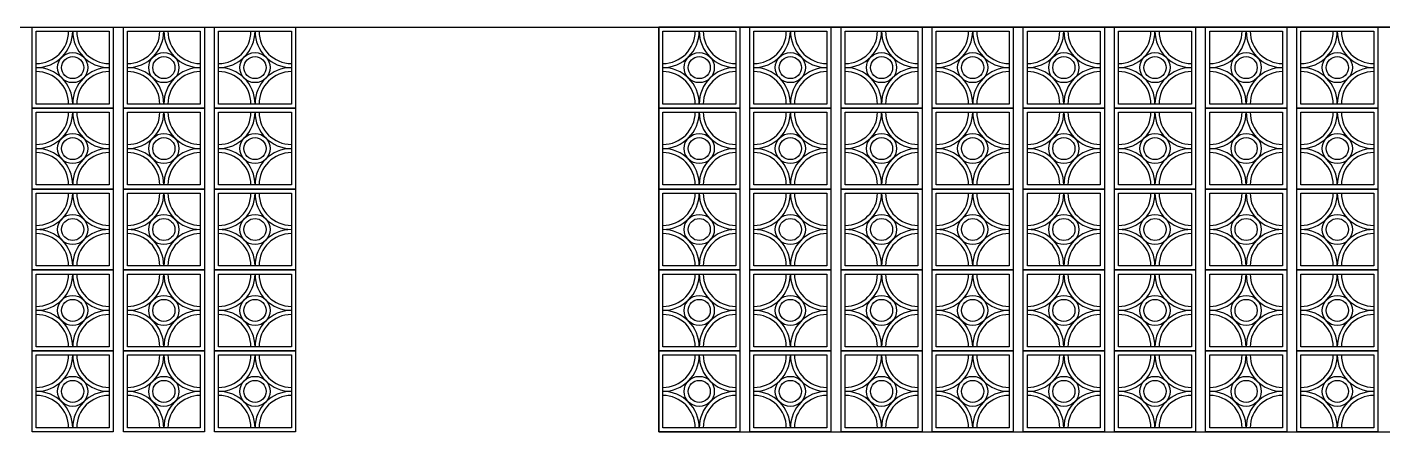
# Model space of a CAD drawing. Header units: metres. Extents: x 1422408 to 2565053, y 3723 to 80428.
# Drawn here: x 2267912.142 to 2267915.489, y 4222.563 to 4223.563 of the extents above; entities that cross this region are included whole.
import ezdxf

# ---------------------------------------------------------------- set-up
doc = ezdxf.new("R2010")
doc.units = ezdxf.units.M
doc.header["$LTSCALE"] = 3.5
doc.header["$MEASUREMENT"] = 0
doc.layers.get('0').update_dxf_attribs({"linetype": 'CONTINUOUS'})

msp = doc.modelspace()

# ---------------------------------------------------------------- linework, layer by layer
msp.add_line((2267907.48343, 4223.56294), (2267947.06853, 4223.56294))
for points in [[(2267912.15457, 4223.56294), (2267912.35457, 4223.56294), (2267912.35457, 4223.36294), (2267912.15457, 4223.36294)], [(2267912.16457, 4223.55294), (2267912.34457, 4223.55294), (2267912.34457, 4223.37294), (2267912.16457, 4223.37294)], [(2267912.37957, 4223.56294), (2267912.57957, 4223.56294), (2267912.57957, 4223.36294), (2267912.37957, 4223.36294)], [(2267912.38957, 4223.55294), (2267912.56957, 4223.55294), (2267912.56957, 4223.37294), (2267912.38957, 4223.37294)], [(2267912.60457, 4223.56294), (2267912.80457, 4223.56294), (2267912.80457, 4223.36294), (2267912.60457, 4223.36294)], [(2267912.61457, 4223.55294), (2267912.79457, 4223.55294), (2267912.79457, 4223.37294), (2267912.61457, 4223.37294)], [(2267913.70107, 4223.56294), (2267913.90107, 4223.56294), (2267913.90107, 4223.36294), (2267913.70107, 4223.36294)], [(2267913.70107, 4222.56294), (2267918.85106, 4222.56294), (2267918.85106, 4223.56294), (2267913.70107, 4223.56294)], [(2267913.71107, 4223.55294), (2267913.89107, 4223.55294), (2267913.89107, 4223.37294), (2267913.71107, 4223.37294)], [(2267913.92607, 4223.56294), (2267914.12607, 4223.56294), (2267914.12607, 4223.36294), (2267913.92607, 4223.36294)], [(2267913.93607, 4223.55294), (2267914.11607, 4223.55294), (2267914.11607, 4223.37294), (2267913.93607, 4223.37294)], [(2267914.15107, 4223.56294), (2267914.35107, 4223.56294), (2267914.35107, 4223.36294), (2267914.15107, 4223.36294)], [(2267914.16107, 4223.55294), (2267914.34107, 4223.55294), (2267914.34107, 4223.37294), (2267914.16107, 4223.37294)], [(2267914.37607, 4223.56294), (2267914.57607, 4223.56294), (2267914.57607, 4223.36294), (2267914.37607, 4223.36294)], [(2267914.38607, 4223.55294), (2267914.56607, 4223.55294), (2267914.56607, 4223.37294), (2267914.38607, 4223.37294)], [(2267914.60107, 4223.56294), (2267914.80107, 4223.56294), (2267914.80107, 4223.36294), (2267914.60107, 4223.36294)], [(2267914.61107, 4223.55294), (2267914.79107, 4223.55294), (2267914.79107, 4223.37294), (2267914.61107, 4223.37294)], [(2267914.82607, 4223.56294), (2267915.02607, 4223.56294), (2267915.02607, 4223.36294), (2267914.82607, 4223.36294)], [(2267914.83607, 4223.55294), (2267915.01607, 4223.55294), (2267915.01607, 4223.37294), (2267914.83607, 4223.37294)], [(2267915.05107, 4223.56294), (2267915.25107, 4223.56294), (2267915.25107, 4223.36294), (2267915.05107, 4223.36294)], [(2267915.06107, 4223.55294), (2267915.24107, 4223.55294), (2267915.24107, 4223.37294), (2267915.06107, 4223.37294)], [(2267915.27607, 4223.56294), (2267915.47607, 4223.56294), (2267915.47607, 4223.36294), (2267915.27607, 4223.36294)], [(2267915.28607, 4223.55294), (2267915.46607, 4223.55294), (2267915.46607, 4223.37294), (2267915.28607, 4223.37294)], [(2267912.15457, 4223.36294), (2267912.35457, 4223.36294), (2267912.35457, 4223.16294), (2267912.15457, 4223.16294)], [(2267912.16457, 4223.35294), (2267912.34457, 4223.35294), (2267912.34457, 4223.17294), (2267912.16457, 4223.17294)], [(2267912.37957, 4223.36294), (2267912.57957, 4223.36294), (2267912.57957, 4223.16294), (2267912.37957, 4223.16294)], [(2267912.38957, 4223.35294), (2267912.56957, 4223.35294), (2267912.56957, 4223.17294), (2267912.38957, 4223.17294)], [(2267912.60457, 4223.36294), (2267912.80457, 4223.36294), (2267912.80457, 4223.16294), (2267912.60457, 4223.16294)], [(2267912.61457, 4223.35294), (2267912.79457, 4223.35294), (2267912.79457, 4223.17294), (2267912.61457, 4223.17294)], [(2267913.70107, 4223.36294), (2267913.90107, 4223.36294), (2267913.90107, 4223.16294), (2267913.70107, 4223.16294)], [(2267913.71107, 4223.35294), (2267913.89107, 4223.35294), (2267913.89107, 4223.17294), (2267913.71107, 4223.17294)], [(2267913.92607, 4223.36294), (2267914.12607, 4223.36294), (2267914.12607, 4223.16294), (2267913.92607, 4223.16294)], [(2267913.93607, 4223.35294), (2267914.11607, 4223.35294), (2267914.11607, 4223.17294), (2267913.93607, 4223.17294)], [(2267914.15107, 4223.36294), (2267914.35107, 4223.36294), (2267914.35107, 4223.16294), (2267914.15107, 4223.16294)], [(2267914.16107, 4223.35294), (2267914.34107, 4223.35294), (2267914.34107, 4223.17294), (2267914.16107, 4223.17294)], [(2267914.37607, 4223.36294), (2267914.57607, 4223.36294), (2267914.57607, 4223.16294), (2267914.37607, 4223.16294)], [(2267914.38607, 4223.35294), (2267914.56607, 4223.35294), (2267914.56607, 4223.17294), (2267914.38607, 4223.17294)], [(2267914.60107, 4223.36294), (2267914.80107, 4223.36294), (2267914.80107, 4223.16294), (2267914.60107, 4223.16294)], [(2267914.61107, 4223.35294), (2267914.79107, 4223.35294), (2267914.79107, 4223.17294), (2267914.61107, 4223.17294)], [(2267914.82607, 4223.36294), (2267915.02607, 4223.36294), (2267915.02607, 4223.16294), (2267914.82607, 4223.16294)], [(2267914.83607, 4223.35294), (2267915.01607, 4223.35294), (2267915.01607, 4223.17294), (2267914.83607, 4223.17294)], [(2267915.05107, 4223.36294), (2267915.25107, 4223.36294), (2267915.25107, 4223.16294), (2267915.05107, 4223.16294)], [(2267915.06107, 4223.35294), (2267915.24107, 4223.35294), (2267915.24107, 4223.17294), (2267915.06107, 4223.17294)], [(2267915.27607, 4223.36294), (2267915.47607, 4223.36294), (2267915.47607, 4223.16294), (2267915.27607, 4223.16294)], [(2267915.28607, 4223.35294), (2267915.46607, 4223.35294), (2267915.46607, 4223.17294), (2267915.28607, 4223.17294)], [(2267912.15457, 4223.16294), (2267912.35457, 4223.16294), (2267912.35457, 4222.96294), (2267912.15457, 4222.96294)], [(2267912.16457, 4223.15294), (2267912.34457, 4223.15294), (2267912.34457, 4222.97294), (2267912.16457, 4222.97294)], [(2267912.37957, 4223.16294), (2267912.57957, 4223.16294), (2267912.57957, 4222.96294), (2267912.37957, 4222.96294)], [(2267912.38957, 4223.15294), (2267912.56957, 4223.15294), (2267912.56957, 4222.97294), (2267912.38957, 4222.97294)], [(2267912.60457, 4223.16294), (2267912.80457, 4223.16294), (2267912.80457, 4222.96294), (2267912.60457, 4222.96294)], [(2267912.61457, 4223.15294), (2267912.79457, 4223.15294), (2267912.79457, 4222.97294), (2267912.61457, 4222.97294)], [(2267913.70107, 4223.16294), (2267913.90107, 4223.16294), (2267913.90107, 4222.96294), (2267913.70107, 4222.96294)], [(2267913.71107, 4223.15294), (2267913.89107, 4223.15294), (2267913.89107, 4222.97294), (2267913.71107, 4222.97294)], [(2267913.92607, 4223.16294), (2267914.12607, 4223.16294), (2267914.12607, 4222.96294), (2267913.92607, 4222.96294)], [(2267913.93607, 4223.15294), (2267914.11607, 4223.15294), (2267914.11607, 4222.97294), (2267913.93607, 4222.97294)], [(2267914.15107, 4223.16294), (2267914.35107, 4223.16294), (2267914.35107, 4222.96294), (2267914.15107, 4222.96294)], [(2267914.16107, 4223.15294), (2267914.34107, 4223.15294), (2267914.34107, 4222.97294), (2267914.16107, 4222.97294)], [(2267914.37607, 4223.16294), (2267914.57607, 4223.16294), (2267914.57607, 4222.96294), (2267914.37607, 4222.96294)], [(2267914.38607, 4223.15294), (2267914.56607, 4223.15294), (2267914.56607, 4222.97294), (2267914.38607, 4222.97294)], [(2267914.60107, 4223.16294), (2267914.80107, 4223.16294), (2267914.80107, 4222.96294), (2267914.60107, 4222.96294)], [(2267914.61107, 4223.15294), (2267914.79107, 4223.15294), (2267914.79107, 4222.97294), (2267914.61107, 4222.97294)], [(2267914.82607, 4223.16294), (2267915.02607, 4223.16294), (2267915.02607, 4222.96294), (2267914.82607, 4222.96294)], [(2267914.83607, 4223.15294), (2267915.01607, 4223.15294), (2267915.01607, 4222.97294), (2267914.83607, 4222.97294)], [(2267915.05107, 4223.16294), (2267915.25107, 4223.16294), (2267915.25107, 4222.96294), (2267915.05107, 4222.96294)], [(2267915.06107, 4223.15294), (2267915.24107, 4223.15294), (2267915.24107, 4222.97294), (2267915.06107, 4222.97294)], [(2267915.27607, 4223.16294), (2267915.47607, 4223.16294), (2267915.47607, 4222.96294), (2267915.27607, 4222.96294)], [(2267915.28607, 4223.15294), (2267915.46607, 4223.15294), (2267915.46607, 4222.97294), (2267915.28607, 4222.97294)], [(2267912.15457, 4222.96294), (2267912.35457, 4222.96294), (2267912.35457, 4222.76294), (2267912.15457, 4222.76294)], [(2267912.16457, 4222.95294), (2267912.34457, 4222.95294), (2267912.34457, 4222.77294), (2267912.16457, 4222.77294)], [(2267912.37957, 4222.96294), (2267912.57957, 4222.96294), (2267912.57957, 4222.76294), (2267912.37957, 4222.76294)], [(2267912.38957, 4222.95294), (2267912.56957, 4222.95294), (2267912.56957, 4222.77294), (2267912.38957, 4222.77294)], [(2267912.60457, 4222.96294), (2267912.80457, 4222.96294), (2267912.80457, 4222.76294), (2267912.60457, 4222.76294)], [(2267912.61457, 4222.95294), (2267912.79457, 4222.95294), (2267912.79457, 4222.77294), (2267912.61457, 4222.77294)], [(2267913.70107, 4222.96294), (2267913.90107, 4222.96294), (2267913.90107, 4222.76294), (2267913.70107, 4222.76294)], [(2267913.71107, 4222.95294), (2267913.89107, 4222.95294), (2267913.89107, 4222.77294), (2267913.71107, 4222.77294)], [(2267913.92607, 4222.96294), (2267914.12607, 4222.96294), (2267914.12607, 4222.76294), (2267913.92607, 4222.76294)], [(2267913.93607, 4222.95294), (2267914.11607, 4222.95294), (2267914.11607, 4222.77294), (2267913.93607, 4222.77294)], [(2267914.15107, 4222.96294), (2267914.35107, 4222.96294), (2267914.35107, 4222.76294), (2267914.15107, 4222.76294)], [(2267914.16107, 4222.95294), (2267914.34107, 4222.95294), (2267914.34107, 4222.77294), (2267914.16107, 4222.77294)], [(2267914.37607, 4222.96294), (2267914.57607, 4222.96294), (2267914.57607, 4222.76294), (2267914.37607, 4222.76294)], [(2267914.38607, 4222.95294), (2267914.56607, 4222.95294), (2267914.56607, 4222.77294), (2267914.38607, 4222.77294)], [(2267914.60107, 4222.96294), (2267914.80107, 4222.96294), (2267914.80107, 4222.76294), (2267914.60107, 4222.76294)], [(2267914.61107, 4222.95294), (2267914.79107, 4222.95294), (2267914.79107, 4222.77294), (2267914.61107, 4222.77294)], [(2267914.82607, 4222.96294), (2267915.02607, 4222.96294), (2267915.02607, 4222.76294), (2267914.82607, 4222.76294)], [(2267914.83607, 4222.95294), (2267915.01607, 4222.95294), (2267915.01607, 4222.77294), (2267914.83607, 4222.77294)], [(2267915.05107, 4222.96294), (2267915.25107, 4222.96294), (2267915.25107, 4222.76294), (2267915.05107, 4222.76294)], [(2267915.06107, 4222.95294), (2267915.24107, 4222.95294), (2267915.24107, 4222.77294), (2267915.06107, 4222.77294)], [(2267915.27607, 4222.96294), (2267915.47607, 4222.96294), (2267915.47607, 4222.76294), (2267915.27607, 4222.76294)], [(2267915.28607, 4222.95294), (2267915.46607, 4222.95294), (2267915.46607, 4222.77294), (2267915.28607, 4222.77294)], [(2267912.15457, 4222.76294), (2267912.35457, 4222.76294), (2267912.35457, 4222.56294), (2267912.15457, 4222.56294)], [(2267912.16457, 4222.75294), (2267912.34457, 4222.75294), (2267912.34457, 4222.57294), (2267912.16457, 4222.57294)], [(2267912.37957, 4222.76294), (2267912.57957, 4222.76294), (2267912.57957, 4222.56294), (2267912.37957, 4222.56294)], [(2267912.38957, 4222.75294), (2267912.56957, 4222.75294), (2267912.56957, 4222.57294), (2267912.38957, 4222.57294)], [(2267912.60457, 4222.76294), (2267912.80457, 4222.76294), (2267912.80457, 4222.56294), (2267912.60457, 4222.56294)], [(2267912.61457, 4222.75294), (2267912.79457, 4222.75294), (2267912.79457, 4222.57294), (2267912.61457, 4222.57294)], [(2267913.70107, 4222.76294), (2267913.90107, 4222.76294), (2267913.90107, 4222.56294), (2267913.70107, 4222.56294)], [(2267913.71107, 4222.75294), (2267913.89107, 4222.75294), (2267913.89107, 4222.57294), (2267913.71107, 4222.57294)], [(2267913.92607, 4222.76294), (2267914.12607, 4222.76294), (2267914.12607, 4222.56294), (2267913.92607, 4222.56294)], [(2267913.93607, 4222.75294), (2267914.11607, 4222.75294), (2267914.11607, 4222.57294), (2267913.93607, 4222.57294)], [(2267914.15107, 4222.76294), (2267914.35107, 4222.76294), (2267914.35107, 4222.56294), (2267914.15107, 4222.56294)], [(2267914.16107, 4222.75294), (2267914.34107, 4222.75294), (2267914.34107, 4222.57294), (2267914.16107, 4222.57294)], [(2267914.37607, 4222.76294), (2267914.57607, 4222.76294), (2267914.57607, 4222.56294), (2267914.37607, 4222.56294)], [(2267914.38607, 4222.75294), (2267914.56607, 4222.75294), (2267914.56607, 4222.57294), (2267914.38607, 4222.57294)], [(2267914.60107, 4222.76294), (2267914.80107, 4222.76294), (2267914.80107, 4222.56294), (2267914.60107, 4222.56294)], [(2267914.61107, 4222.75294), (2267914.79107, 4222.75294), (2267914.79107, 4222.57294), (2267914.61107, 4222.57294)], [(2267914.82607, 4222.76294), (2267915.02607, 4222.76294), (2267915.02607, 4222.56294), (2267914.82607, 4222.56294)], [(2267914.83607, 4222.75294), (2267915.01607, 4222.75294), (2267915.01607, 4222.57294), (2267914.83607, 4222.57294)], [(2267915.05107, 4222.76294), (2267915.25107, 4222.76294), (2267915.25107, 4222.56294), (2267915.05107, 4222.56294)], [(2267915.06107, 4222.75294), (2267915.24107, 4222.75294), (2267915.24107, 4222.57294), (2267915.06107, 4222.57294)], [(2267915.27607, 4222.76294), (2267915.47607, 4222.76294), (2267915.47607, 4222.56294), (2267915.27607, 4222.56294)], [(2267915.28607, 4222.75294), (2267915.46607, 4222.75294), (2267915.46607, 4222.57294), (2267915.28607, 4222.57294)]]:
    msp.add_lwpolyline(points, close=True)
for centre, radius in [((2267912.25457, 4223.46294), 0.03728), ((2267912.25457, 4223.46294), 0.02728), ((2267912.47957, 4223.46294), 0.03728), ((2267912.47957, 4223.46294), 0.02728), ((2267912.70457, 4223.46294), 0.03728), ((2267912.70457, 4223.46294), 0.02728), ((2267913.80107, 4223.46294), 0.03728), ((2267913.80107, 4223.46294), 0.02728), ((2267914.02607, 4223.46294), 0.03728), ((2267914.02607, 4223.46294), 0.02728), ((2267914.25107, 4223.46294), 0.03728), ((2267914.25107, 4223.46294), 0.02728), ((2267914.47607, 4223.46294), 0.03728), ((2267914.47607, 4223.46294), 0.02728), ((2267914.70107, 4223.46294), 0.03728), ((2267914.70107, 4223.46294), 0.02728), ((2267914.92607, 4223.46294), 0.03728), ((2267914.92607, 4223.46294), 0.02728), ((2267915.15107, 4223.46294), 0.03728), ((2267915.15107, 4223.46294), 0.02728), ((2267915.37607, 4223.46294), 0.03728), ((2267915.37607, 4223.46294), 0.02728), ((2267912.25457, 4223.26294), 0.03728), ((2267912.25457, 4223.26294), 0.02728), ((2267912.47957, 4223.26294), 0.03728), ((2267912.47957, 4223.26294), 0.02728), ((2267912.70457, 4223.26294), 0.03728), ((2267912.70457, 4223.26294), 0.02728), ((2267913.80107, 4223.26294), 0.03728), ((2267913.80107, 4223.26294), 0.02728), ((2267914.02607, 4223.26294), 0.03728), ((2267914.02607, 4223.26294), 0.02728), ((2267914.25107, 4223.26294), 0.03728), ((2267914.25107, 4223.26294), 0.02728), ((2267914.47607, 4223.26294), 0.03728), ((2267914.47607, 4223.26294), 0.02728), ((2267914.70107, 4223.26294), 0.03728), ((2267914.70107, 4223.26294), 0.02728), ((2267914.92607, 4223.26294), 0.03728), ((2267914.92607, 4223.26294), 0.02728), ((2267915.15107, 4223.26294), 0.03728), ((2267915.15107, 4223.26294), 0.02728), ((2267915.37607, 4223.26294), 0.03728), ((2267915.37607, 4223.26294), 0.02728), ((2267912.25457, 4223.06294), 0.03728), ((2267912.25457, 4223.06294), 0.02728), ((2267912.47957, 4223.06294), 0.03728), ((2267912.47957, 4223.06294), 0.02728), ((2267912.70457, 4223.06294), 0.03728), ((2267912.70457, 4223.06294), 0.02728), ((2267913.80107, 4223.06294), 0.03728), ((2267913.80107, 4223.06294), 0.02728), ((2267914.02607, 4223.06294), 0.03728), ((2267914.02607, 4223.06294), 0.02728), ((2267914.25107, 4223.06294), 0.03728), ((2267914.25107, 4223.06294), 0.02728), ((2267914.47607, 4223.06294), 0.03728), ((2267914.47607, 4223.06294), 0.02728), ((2267914.70107, 4223.06294), 0.03728), ((2267914.70107, 4223.06294), 0.02728), ((2267914.92607, 4223.06294), 0.03728), ((2267914.92607, 4223.06294), 0.02728), ((2267915.15107, 4223.06294), 0.03728), ((2267915.15107, 4223.06294), 0.02728), ((2267915.37607, 4223.06294), 0.03728), ((2267915.37607, 4223.06294), 0.02728), ((2267912.25457, 4222.86294), 0.03728), ((2267912.25457, 4222.86294), 0.02728), ((2267912.47957, 4222.86294), 0.03728), ((2267912.47957, 4222.86294), 0.02728), ((2267912.70457, 4222.86294), 0.03728), ((2267912.70457, 4222.86294), 0.02728), ((2267913.80107, 4222.86294), 0.03728), ((2267913.80107, 4222.86294), 0.02728), ((2267914.02607, 4222.86294), 0.03728), ((2267914.02607, 4222.86294), 0.02728), ((2267914.25107, 4222.86294), 0.03728), ((2267914.25107, 4222.86294), 0.02728), ((2267914.47607, 4222.86294), 0.03728), ((2267914.47607, 4222.86294), 0.02728), ((2267914.70107, 4222.86294), 0.03728), ((2267914.70107, 4222.86294), 0.02728), ((2267914.92607, 4222.86294), 0.03728), ((2267914.92607, 4222.86294), 0.02728), ((2267915.15107, 4222.86294), 0.03728), ((2267915.15107, 4222.86294), 0.02728), ((2267915.37607, 4222.86294), 0.03728), ((2267915.37607, 4222.86294), 0.02728), ((2267912.25457, 4222.66294), 0.03728), ((2267912.25457, 4222.66294), 0.02728), ((2267912.47957, 4222.66294), 0.03728), ((2267912.47957, 4222.66294), 0.02728), ((2267912.70457, 4222.66294), 0.03728), ((2267912.70457, 4222.66294), 0.02728), ((2267913.80107, 4222.66294), 0.03728), ((2267913.80107, 4222.66294), 0.02728), ((2267914.02607, 4222.66294), 0.03728), ((2267914.02607, 4222.66294), 0.02728), ((2267914.25107, 4222.66294), 0.03728), ((2267914.25107, 4222.66294), 0.02728), ((2267914.47607, 4222.66294), 0.03728), ((2267914.47607, 4222.66294), 0.02728), ((2267914.70107, 4222.66294), 0.03728), ((2267914.70107, 4222.66294), 0.02728), ((2267914.92607, 4222.66294), 0.03728), ((2267914.92607, 4222.66294), 0.02728), ((2267915.15107, 4222.66294), 0.03728), ((2267915.15107, 4222.66294), 0.02728), ((2267915.37607, 4222.66294), 0.03728), ((2267915.37607, 4222.66294), 0.02728)]:
    msp.add_circle(centre, radius)
for centre, radius, start, end in [((2267912.16457, 4223.55294), 0.09, 270, 0), ((2267912.16457, 4223.55294), 0.08, 270, 0), ((2267912.34457, 4223.55294), 0.09, 180, 270), ((2267912.34457, 4223.55294), 0.08, 180, 270), ((2267912.38957, 4223.55294), 0.09, 270, 0), ((2267912.38957, 4223.55294), 0.08, 270, 0), ((2267912.56957, 4223.55294), 0.09, 180, 270), ((2267912.56957, 4223.55294), 0.08, 180, 270), ((2267912.61457, 4223.55294), 0.09, 270, 0), ((2267912.61457, 4223.55294), 0.08, 270, 0), ((2267912.79457, 4223.55294), 0.09, 180, 270), ((2267912.79457, 4223.55294), 0.08, 180, 270), ((2267913.71107, 4223.55294), 0.09, 270, 0), ((2267913.71107, 4223.55294), 0.08, 270, 0), ((2267913.89107, 4223.55294), 0.09, 180, 270), ((2267913.89107, 4223.55294), 0.08, 180, 270), ((2267913.93607, 4223.55294), 0.09, 270, 0), ((2267913.93607, 4223.55294), 0.08, 270, 0), ((2267914.11607, 4223.55294), 0.09, 180, 270), ((2267914.11607, 4223.55294), 0.08, 180, 270), ((2267914.16107, 4223.55294), 0.09, 270, 0), ((2267914.16107, 4223.55294), 0.08, 270, 0), ((2267914.34107, 4223.55294), 0.09, 180, 270), ((2267914.34107, 4223.55294), 0.08, 180, 270), ((2267914.38607, 4223.55294), 0.09, 270, 0), ((2267914.38607, 4223.55294), 0.08, 270, 0), ((2267914.56607, 4223.55294), 0.09, 180, 270), ((2267914.56607, 4223.55294), 0.08, 180, 270), ((2267914.61107, 4223.55294), 0.09, 270, 0), ((2267914.61107, 4223.55294), 0.08, 270, 0), ((2267914.79107, 4223.55294), 0.09, 180, 270), ((2267914.79107, 4223.55294), 0.08, 180, 270), ((2267914.83607, 4223.55294), 0.09, 270, 0), ((2267914.83607, 4223.55294), 0.08, 270, 0), ((2267915.01607, 4223.55294), 0.09, 180, 270), ((2267915.01607, 4223.55294), 0.08, 180, 270), ((2267915.06107, 4223.55294), 0.09, 270, 0), ((2267915.06107, 4223.55294), 0.08, 270, 0), ((2267915.24107, 4223.55294), 0.09, 180, 270), ((2267915.24107, 4223.55294), 0.08, 180, 270), ((2267915.28607, 4223.55294), 0.09, 270, 0), ((2267915.28607, 4223.55294), 0.08, 270, 0), ((2267915.46607, 4223.55294), 0.09, 180, 270), ((2267915.46607, 4223.55294), 0.08, 180, 270), ((2267912.16457, 4223.37294), 0.09, 0, 90), ((2267912.16457, 4223.37294), 0.08, 0, 90), ((2267912.34457, 4223.37294), 0.09, 90, 180), ((2267912.34457, 4223.37294), 0.08, 90, 180), ((2267912.38957, 4223.37294), 0.09, 0, 90), ((2267912.38957, 4223.37294), 0.08, 0, 90), ((2267912.56957, 4223.37294), 0.09, 90, 180), ((2267912.56957, 4223.37294), 0.08, 90, 180), ((2267912.61457, 4223.37294), 0.09, 0, 90), ((2267912.61457, 4223.37294), 0.08, 0, 90), ((2267912.79457, 4223.37294), 0.09, 90, 180), ((2267912.79457, 4223.37294), 0.08, 90, 180), ((2267913.71107, 4223.37294), 0.09, 0, 90), ((2267913.71107, 4223.37294), 0.08, 0, 90), ((2267913.89107, 4223.37294), 0.09, 90, 180), ((2267913.89107, 4223.37294), 0.08, 90, 180), ((2267913.93607, 4223.37294), 0.09, 0, 90), ((2267913.93607, 4223.37294), 0.08, 0, 90), ((2267914.11607, 4223.37294), 0.09, 90, 180), ((2267914.11607, 4223.37294), 0.08, 90, 180), ((2267914.16107, 4223.37294), 0.09, 0, 90), ((2267914.16107, 4223.37294), 0.08, 0, 90), ((2267914.34107, 4223.37294), 0.09, 90, 180), ((2267914.34107, 4223.37294), 0.08, 90, 180), ((2267914.38607, 4223.37294), 0.09, 0, 90), ((2267914.38607, 4223.37294), 0.08, 0, 90), ((2267914.56607, 4223.37294), 0.09, 90, 180), ((2267914.56607, 4223.37294), 0.08, 90, 180), ((2267914.61107, 4223.37294), 0.09, 0, 90), ((2267914.61107, 4223.37294), 0.08, 0, 90), ((2267914.79107, 4223.37294), 0.09, 90, 180), ((2267914.79107, 4223.37294), 0.08, 90, 180), ((2267914.83607, 4223.37294), 0.09, 0, 90), ((2267914.83607, 4223.37294), 0.08, 0, 90), ((2267915.01607, 4223.37294), 0.09, 90, 180), ((2267915.01607, 4223.37294), 0.08, 90, 180), ((2267915.06107, 4223.37294), 0.09, 0, 90), ((2267915.06107, 4223.37294), 0.08, 0, 90), ((2267915.24107, 4223.37294), 0.09, 90, 180), ((2267915.24107, 4223.37294), 0.08, 90, 180), ((2267915.28607, 4223.37294), 0.09, 0, 90), ((2267915.28607, 4223.37294), 0.08, 0, 90), ((2267915.46607, 4223.37294), 0.09, 90, 180), ((2267915.46607, 4223.37294), 0.08, 90, 180), ((2267912.16457, 4223.35294), 0.09, 270, 0), ((2267912.16457, 4223.35294), 0.08, 270, 0), ((2267912.34457, 4223.35294), 0.09, 180, 270), ((2267912.34457, 4223.35294), 0.08, 180, 270), ((2267912.38957, 4223.35294), 0.09, 270, 0), ((2267912.38957, 4223.35294), 0.08, 270, 0), ((2267912.56957, 4223.35294), 0.09, 180, 270), ((2267912.56957, 4223.35294), 0.08, 180, 270), ((2267912.61457, 4223.35294), 0.09, 270, 0), ((2267912.61457, 4223.35294), 0.08, 270, 0), ((2267912.79457, 4223.35294), 0.09, 180, 270), ((2267912.79457, 4223.35294), 0.08, 180, 270), ((2267913.71107, 4223.35294), 0.09, 270, 0), ((2267913.71107, 4223.35294), 0.08, 270, 0), ((2267913.89107, 4223.35294), 0.09, 180, 270), ((2267913.89107, 4223.35294), 0.08, 180, 270), ((2267913.93607, 4223.35294), 0.09, 270, 0), ((2267913.93607, 4223.35294), 0.08, 270, 0), ((2267914.11607, 4223.35294), 0.09, 180, 270), ((2267914.11607, 4223.35294), 0.08, 180, 270), ((2267914.16107, 4223.35294), 0.09, 270, 0), ((2267914.16107, 4223.35294), 0.08, 270, 0), ((2267914.34107, 4223.35294), 0.09, 180, 270), ((2267914.34107, 4223.35294), 0.08, 180, 270), ((2267914.38607, 4223.35294), 0.09, 270, 0), ((2267914.38607, 4223.35294), 0.08, 270, 0), ((2267914.56607, 4223.35294), 0.09, 180, 270), ((2267914.56607, 4223.35294), 0.08, 180, 270), ((2267914.61107, 4223.35294), 0.09, 270, 0), ((2267914.61107, 4223.35294), 0.08, 270, 0), ((2267914.79107, 4223.35294), 0.09, 180, 270), ((2267914.79107, 4223.35294), 0.08, 180, 270), ((2267914.83607, 4223.35294), 0.09, 270, 0), ((2267914.83607, 4223.35294), 0.08, 270, 0), ((2267915.01607, 4223.35294), 0.09, 180, 270), ((2267915.01607, 4223.35294), 0.08, 180, 270), ((2267915.06107, 4223.35294), 0.09, 270, 0), ((2267915.06107, 4223.35294), 0.08, 270, 0), ((2267915.24107, 4223.35294), 0.09, 180, 270), ((2267915.24107, 4223.35294), 0.08, 180, 270), ((2267915.28607, 4223.35294), 0.09, 270, 0), ((2267915.28607, 4223.35294), 0.08, 270, 0), ((2267915.46607, 4223.35294), 0.09, 180, 270), ((2267915.46607, 4223.35294), 0.08, 180, 270), ((2267912.16457, 4223.17294), 0.09, 0, 90), ((2267912.16457, 4223.17294), 0.08, 0, 90), ((2267912.34457, 4223.17294), 0.09, 90, 180), ((2267912.34457, 4223.17294), 0.08, 90, 180), ((2267912.38957, 4223.17294), 0.09, 0, 90), ((2267912.38957, 4223.17294), 0.08, 0, 90), ((2267912.56957, 4223.17294), 0.09, 90, 180), ((2267912.56957, 4223.17294), 0.08, 90, 180), ((2267912.61457, 4223.17294), 0.09, 0, 90), ((2267912.61457, 4223.17294), 0.08, 0, 90), ((2267912.79457, 4223.17294), 0.09, 90, 180), ((2267912.79457, 4223.17294), 0.08, 90, 180), ((2267913.71107, 4223.17294), 0.09, 0, 90), ((2267913.71107, 4223.17294), 0.08, 0, 90), ((2267913.89107, 4223.17294), 0.09, 90, 180), ((2267913.89107, 4223.17294), 0.08, 90, 180), ((2267913.93607, 4223.17294), 0.09, 0, 90), ((2267913.93607, 4223.17294), 0.08, 0, 90), ((2267914.11607, 4223.17294), 0.09, 90, 180), ((2267914.11607, 4223.17294), 0.08, 90, 180), ((2267914.16107, 4223.17294), 0.09, 0, 90), ((2267914.16107, 4223.17294), 0.08, 0, 90), ((2267914.34107, 4223.17294), 0.09, 90, 180), ((2267914.34107, 4223.17294), 0.08, 90, 180), ((2267914.38607, 4223.17294), 0.09, 0, 90), ((2267914.38607, 4223.17294), 0.08, 0, 90), ((2267914.56607, 4223.17294), 0.09, 90, 180), ((2267914.56607, 4223.17294), 0.08, 90, 180), ((2267914.61107, 4223.17294), 0.09, 0, 90), ((2267914.61107, 4223.17294), 0.08, 0, 90), ((2267914.79107, 4223.17294), 0.09, 90, 180), ((2267914.79107, 4223.17294), 0.08, 90, 180), ((2267914.83607, 4223.17294), 0.09, 0, 90), ((2267914.83607, 4223.17294), 0.08, 0, 90), ((2267915.01607, 4223.17294), 0.09, 90, 180), ((2267915.01607, 4223.17294), 0.08, 90, 180), ((2267915.06107, 4223.17294), 0.09, 0, 90), ((2267915.06107, 4223.17294), 0.08, 0, 90), ((2267915.24107, 4223.17294), 0.09, 90, 180), ((2267915.24107, 4223.17294), 0.08, 90, 180), ((2267915.28607, 4223.17294), 0.09, 0, 90), ((2267915.28607, 4223.17294), 0.08, 0, 90), ((2267915.46607, 4223.17294), 0.09, 90, 180), ((2267915.46607, 4223.17294), 0.08, 90, 180), ((2267912.16457, 4223.15294), 0.09, 270, 0), ((2267912.16457, 4223.15294), 0.08, 270, 0), ((2267912.34457, 4223.15294), 0.09, 180, 270), ((2267912.34457, 4223.15294), 0.08, 180, 270), ((2267912.38957, 4223.15294), 0.09, 270, 0), ((2267912.38957, 4223.15294), 0.08, 270, 0), ((2267912.56957, 4223.15294), 0.09, 180, 270), ((2267912.56957, 4223.15294), 0.08, 180, 270), ((2267912.61457, 4223.15294), 0.09, 270, 0), ((2267912.61457, 4223.15294), 0.08, 270, 0), ((2267912.79457, 4223.15294), 0.09, 180, 270), ((2267912.79457, 4223.15294), 0.08, 180, 270), ((2267913.71107, 4223.15294), 0.09, 270, 0), ((2267913.71107, 4223.15294), 0.08, 270, 0), ((2267913.89107, 4223.15294), 0.09, 180, 270), ((2267913.89107, 4223.15294), 0.08, 180, 270), ((2267913.93607, 4223.15294), 0.09, 270, 0), ((2267913.93607, 4223.15294), 0.08, 270, 0), ((2267914.11607, 4223.15294), 0.09, 180, 270), ((2267914.11607, 4223.15294), 0.08, 180, 270), ((2267914.16107, 4223.15294), 0.09, 270, 0), ((2267914.16107, 4223.15294), 0.08, 270, 0), ((2267914.34107, 4223.15294), 0.09, 180, 270), ((2267914.34107, 4223.15294), 0.08, 180, 270), ((2267914.38607, 4223.15294), 0.09, 270, 0), ((2267914.38607, 4223.15294), 0.08, 270, 0), ((2267914.56607, 4223.15294), 0.09, 180, 270), ((2267914.56607, 4223.15294), 0.08, 180, 270), ((2267914.61107, 4223.15294), 0.09, 270, 0), ((2267914.61107, 4223.15294), 0.08, 270, 0), ((2267914.79107, 4223.15294), 0.09, 180, 270), ((2267914.79107, 4223.15294), 0.08, 180, 270), ((2267914.83607, 4223.15294), 0.09, 270, 0), ((2267914.83607, 4223.15294), 0.08, 270, 0), ((2267915.01607, 4223.15294), 0.09, 180, 270), ((2267915.01607, 4223.15294), 0.08, 180, 270), ((2267915.06107, 4223.15294), 0.09, 270, 0), ((2267915.06107, 4223.15294), 0.08, 270, 0), ((2267915.24107, 4223.15294), 0.09, 180, 270), ((2267915.24107, 4223.15294), 0.08, 180, 270), ((2267915.28607, 4223.15294), 0.09, 270, 0), ((2267915.28607, 4223.15294), 0.08, 270, 0), ((2267915.46607, 4223.15294), 0.09, 180, 270), ((2267915.46607, 4223.15294), 0.08, 180, 270), ((2267912.16457, 4222.97294), 0.09, 0, 90), ((2267912.16457, 4222.97294), 0.08, 0, 90), ((2267912.34457, 4222.97294), 0.09, 90, 180), ((2267912.34457, 4222.97294), 0.08, 90, 180), ((2267912.38957, 4222.97294), 0.09, 0, 90), ((2267912.38957, 4222.97294), 0.08, 0, 90), ((2267912.56957, 4222.97294), 0.09, 90, 180), ((2267912.56957, 4222.97294), 0.08, 90, 180), ((2267912.61457, 4222.97294), 0.09, 0, 90), ((2267912.61457, 4222.97294), 0.08, 0, 90), ((2267912.79457, 4222.97294), 0.09, 90, 180), ((2267912.79457, 4222.97294), 0.08, 90, 180), ((2267913.71107, 4222.97294), 0.09, 0, 90), ((2267913.71107, 4222.97294), 0.08, 0, 90), ((2267913.89107, 4222.97294), 0.09, 90, 180), ((2267913.89107, 4222.97294), 0.08, 90, 180), ((2267913.93607, 4222.97294), 0.09, 0, 90), ((2267913.93607, 4222.97294), 0.08, 0, 90), ((2267914.11607, 4222.97294), 0.09, 90, 180), ((2267914.11607, 4222.97294), 0.08, 90, 180), ((2267914.16107, 4222.97294), 0.09, 0, 90), ((2267914.16107, 4222.97294), 0.08, 0, 90), ((2267914.34107, 4222.97294), 0.09, 90, 180), ((2267914.34107, 4222.97294), 0.08, 90, 180), ((2267914.38607, 4222.97294), 0.09, 0, 90), ((2267914.38607, 4222.97294), 0.08, 0, 90), ((2267914.56607, 4222.97294), 0.09, 90, 180), ((2267914.56607, 4222.97294), 0.08, 90, 180), ((2267914.61107, 4222.97294), 0.09, 0, 90), ((2267914.61107, 4222.97294), 0.08, 0, 90), ((2267914.79107, 4222.97294), 0.09, 90, 180), ((2267914.79107, 4222.97294), 0.08, 90, 180), ((2267914.83607, 4222.97294), 0.09, 0, 90), ((2267914.83607, 4222.97294), 0.08, 0, 90), ((2267915.01607, 4222.97294), 0.09, 90, 180), ((2267915.01607, 4222.97294), 0.08, 90, 180), ((2267915.06107, 4222.97294), 0.09, 0, 90), ((2267915.06107, 4222.97294), 0.08, 0, 90), ((2267915.24107, 4222.97294), 0.09, 90, 180), ((2267915.24107, 4222.97294), 0.08, 90, 180), ((2267915.28607, 4222.97294), 0.09, 0, 90), ((2267915.28607, 4222.97294), 0.08, 0, 90), ((2267915.46607, 4222.97294), 0.09, 90, 180), ((2267915.46607, 4222.97294), 0.08, 90, 180), ((2267912.16457, 4222.95294), 0.09, 270, 0), ((2267912.16457, 4222.95294), 0.08, 270, 0), ((2267912.34457, 4222.95294), 0.09, 180, 270), ((2267912.34457, 4222.95294), 0.08, 180, 270), ((2267912.38957, 4222.95294), 0.09, 270, 0), ((2267912.38957, 4222.95294), 0.08, 270, 0), ((2267912.56957, 4222.95294), 0.09, 180, 270), ((2267912.56957, 4222.95294), 0.08, 180, 270), ((2267912.61457, 4222.95294), 0.09, 270, 0), ((2267912.61457, 4222.95294), 0.08, 270, 0), ((2267912.79457, 4222.95294), 0.09, 180, 270), ((2267912.79457, 4222.95294), 0.08, 180, 270), ((2267913.71107, 4222.95294), 0.09, 270, 0), ((2267913.71107, 4222.95294), 0.08, 270, 0), ((2267913.89107, 4222.95294), 0.09, 180, 270), ((2267913.89107, 4222.95294), 0.08, 180, 270), ((2267913.93607, 4222.95294), 0.09, 270, 0), ((2267913.93607, 4222.95294), 0.08, 270, 0), ((2267914.11607, 4222.95294), 0.09, 180, 270), ((2267914.11607, 4222.95294), 0.08, 180, 270), ((2267914.16107, 4222.95294), 0.09, 270, 0), ((2267914.16107, 4222.95294), 0.08, 270, 0), ((2267914.34107, 4222.95294), 0.09, 180, 270), ((2267914.34107, 4222.95294), 0.08, 180, 270), ((2267914.38607, 4222.95294), 0.09, 270, 0), ((2267914.38607, 4222.95294), 0.08, 270, 0), ((2267914.56607, 4222.95294), 0.09, 180, 270), ((2267914.56607, 4222.95294), 0.08, 180, 270), ((2267914.61107, 4222.95294), 0.09, 270, 0), ((2267914.61107, 4222.95294), 0.08, 270, 0), ((2267914.79107, 4222.95294), 0.09, 180, 270), ((2267914.79107, 4222.95294), 0.08, 180, 270), ((2267914.83607, 4222.95294), 0.09, 270, 0), ((2267914.83607, 4222.95294), 0.08, 270, 0), ((2267915.01607, 4222.95294), 0.09, 180, 270), ((2267915.01607, 4222.95294), 0.08, 180, 270), ((2267915.06107, 4222.95294), 0.09, 270, 0), ((2267915.06107, 4222.95294), 0.08, 270, 0), ((2267915.24107, 4222.95294), 0.09, 180, 270), ((2267915.24107, 4222.95294), 0.08, 180, 270), ((2267915.28607, 4222.95294), 0.09, 270, 0), ((2267915.28607, 4222.95294), 0.08, 270, 0), ((2267915.46607, 4222.95294), 0.09, 180, 270), ((2267915.46607, 4222.95294), 0.08, 180, 270), ((2267912.16457, 4222.77294), 0.09, 0, 90), ((2267912.16457, 4222.77294), 0.08, 0, 90), ((2267912.34457, 4222.77294), 0.09, 90, 180), ((2267912.34457, 4222.77294), 0.08, 90, 180), ((2267912.38957, 4222.77294), 0.09, 0, 90), ((2267912.38957, 4222.77294), 0.08, 0, 90), ((2267912.56957, 4222.77294), 0.09, 90, 180), ((2267912.56957, 4222.77294), 0.08, 90, 180), ((2267912.61457, 4222.77294), 0.09, 0, 90), ((2267912.61457, 4222.77294), 0.08, 0, 90), ((2267912.79457, 4222.77294), 0.09, 90, 180), ((2267912.79457, 4222.77294), 0.08, 90, 180), ((2267913.71107, 4222.77294), 0.09, 0, 90), ((2267913.71107, 4222.77294), 0.08, 0, 90), ((2267913.89107, 4222.77294), 0.09, 90, 180), ((2267913.89107, 4222.77294), 0.08, 90, 180), ((2267913.93607, 4222.77294), 0.09, 0, 90), ((2267913.93607, 4222.77294), 0.08, 0, 90), ((2267914.11607, 4222.77294), 0.09, 90, 180), ((2267914.11607, 4222.77294), 0.08, 90, 180), ((2267914.16107, 4222.77294), 0.09, 0, 90), ((2267914.16107, 4222.77294), 0.08, 0, 90), ((2267914.34107, 4222.77294), 0.09, 90, 180), ((2267914.34107, 4222.77294), 0.08, 90, 180), ((2267914.38607, 4222.77294), 0.09, 0, 90), ((2267914.38607, 4222.77294), 0.08, 0, 90), ((2267914.56607, 4222.77294), 0.09, 90, 180), ((2267914.56607, 4222.77294), 0.08, 90, 180), ((2267914.61107, 4222.77294), 0.09, 0, 90), ((2267914.61107, 4222.77294), 0.08, 0, 90), ((2267914.79107, 4222.77294), 0.09, 90, 180), ((2267914.79107, 4222.77294), 0.08, 90, 180), ((2267914.83607, 4222.77294), 0.09, 0, 90), ((2267914.83607, 4222.77294), 0.08, 0, 90), ((2267915.01607, 4222.77294), 0.09, 90, 180), ((2267915.01607, 4222.77294), 0.08, 90, 180), ((2267915.06107, 4222.77294), 0.09, 0, 90), ((2267915.06107, 4222.77294), 0.08, 0, 90), ((2267915.24107, 4222.77294), 0.09, 90, 180), ((2267915.24107, 4222.77294), 0.08, 90, 180), ((2267915.28607, 4222.77294), 0.09, 0, 90), ((2267915.28607, 4222.77294), 0.08, 0, 90), ((2267915.46607, 4222.77294), 0.09, 90, 180), ((2267915.46607, 4222.77294), 0.08, 90, 180), ((2267912.16457, 4222.75294), 0.09, 270, 0), ((2267912.16457, 4222.75294), 0.08, 270, 0), ((2267912.34457, 4222.75294), 0.09, 180, 270), ((2267912.34457, 4222.75294), 0.08, 180, 270), ((2267912.38957, 4222.75294), 0.09, 270, 0), ((2267912.38957, 4222.75294), 0.08, 270, 0), ((2267912.56957, 4222.75294), 0.09, 180, 270), ((2267912.56957, 4222.75294), 0.08, 180, 270), ((2267912.61457, 4222.75294), 0.09, 270, 0), ((2267912.61457, 4222.75294), 0.08, 270, 0), ((2267912.79457, 4222.75294), 0.09, 180, 270), ((2267912.79457, 4222.75294), 0.08, 180, 270), ((2267913.71107, 4222.75294), 0.09, 270, 0), ((2267913.71107, 4222.75294), 0.08, 270, 0), ((2267913.89107, 4222.75294), 0.09, 180, 270), ((2267913.89107, 4222.75294), 0.08, 180, 270), ((2267913.93607, 4222.75294), 0.09, 270, 0), ((2267913.93607, 4222.75294), 0.08, 270, 0), ((2267914.11607, 4222.75294), 0.09, 180, 270), ((2267914.11607, 4222.75294), 0.08, 180, 270), ((2267914.16107, 4222.75294), 0.09, 270, 0), ((2267914.16107, 4222.75294), 0.08, 270, 0), ((2267914.34107, 4222.75294), 0.09, 180, 270), ((2267914.34107, 4222.75294), 0.08, 180, 270), ((2267914.38607, 4222.75294), 0.09, 270, 0), ((2267914.38607, 4222.75294), 0.08, 270, 0), ((2267914.56607, 4222.75294), 0.09, 180, 270), ((2267914.56607, 4222.75294), 0.08, 180, 270), ((2267914.61107, 4222.75294), 0.09, 270, 0), ((2267914.61107, 4222.75294), 0.08, 270, 0), ((2267914.79107, 4222.75294), 0.09, 180, 270), ((2267914.79107, 4222.75294), 0.08, 180, 270), ((2267914.83607, 4222.75294), 0.09, 270, 0), ((2267914.83607, 4222.75294), 0.08, 270, 0), ((2267915.01607, 4222.75294), 0.09, 180, 270), ((2267915.01607, 4222.75294), 0.08, 180, 270), ((2267915.06107, 4222.75294), 0.09, 270, 0), ((2267915.06107, 4222.75294), 0.08, 270, 0), ((2267915.24107, 4222.75294), 0.09, 180, 270), ((2267915.24107, 4222.75294), 0.08, 180, 270), ((2267915.28607, 4222.75294), 0.09, 270, 0), ((2267915.28607, 4222.75294), 0.08, 270, 0), ((2267915.46607, 4222.75294), 0.09, 180, 270), ((2267915.46607, 4222.75294), 0.08, 180, 270), ((2267912.16457, 4222.57294), 0.09, 0, 90), ((2267912.16457, 4222.57294), 0.08, 0, 90), ((2267912.34457, 4222.57294), 0.09, 90, 180), ((2267912.34457, 4222.57294), 0.08, 90, 180), ((2267912.38957, 4222.57294), 0.09, 0, 90), ((2267912.38957, 4222.57294), 0.08, 0, 90), ((2267912.56957, 4222.57294), 0.09, 90, 180), ((2267912.56957, 4222.57294), 0.08, 90, 180), ((2267912.61457, 4222.57294), 0.09, 0, 90), ((2267912.61457, 4222.57294), 0.08, 0, 90), ((2267912.79457, 4222.57294), 0.09, 90, 180), ((2267912.79457, 4222.57294), 0.08, 90, 180), ((2267913.71107, 4222.57294), 0.09, 0, 90), ((2267913.71107, 4222.57294), 0.08, 0, 90), ((2267913.89107, 4222.57294), 0.09, 90, 180), ((2267913.89107, 4222.57294), 0.08, 90, 180), ((2267913.93607, 4222.57294), 0.09, 0, 90), ((2267913.93607, 4222.57294), 0.08, 0, 90), ((2267914.11607, 4222.57294), 0.09, 90, 180), ((2267914.11607, 4222.57294), 0.08, 90, 180), ((2267914.16107, 4222.57294), 0.09, 0, 90), ((2267914.16107, 4222.57294), 0.08, 0, 90), ((2267914.34107, 4222.57294), 0.09, 90, 180), ((2267914.34107, 4222.57294), 0.08, 90, 180), ((2267914.38607, 4222.57294), 0.09, 0, 90), ((2267914.38607, 4222.57294), 0.08, 0, 90), ((2267914.56607, 4222.57294), 0.09, 90, 180), ((2267914.56607, 4222.57294), 0.08, 90, 180), ((2267914.61107, 4222.57294), 0.09, 0, 90), ((2267914.61107, 4222.57294), 0.08, 0, 90), ((2267914.79107, 4222.57294), 0.09, 90, 180), ((2267914.79107, 4222.57294), 0.08, 90, 180), ((2267914.83607, 4222.57294), 0.09, 0, 90), ((2267914.83607, 4222.57294), 0.08, 0, 90), ((2267915.01607, 4222.57294), 0.09, 90, 180), ((2267915.01607, 4222.57294), 0.08, 90, 180), ((2267915.06107, 4222.57294), 0.09, 0, 90), ((2267915.06107, 4222.57294), 0.08, 0, 90), ((2267915.24107, 4222.57294), 0.09, 90, 180), ((2267915.24107, 4222.57294), 0.08, 90, 180), ((2267915.28607, 4222.57294), 0.09, 0, 90), ((2267915.28607, 4222.57294), 0.08, 0, 90), ((2267915.46607, 4222.57294), 0.09, 90, 180), ((2267915.46607, 4222.57294), 0.08, 90, 180)]:
    msp.add_arc(centre, radius, start, end)

doc.saveas('drawing.dxf')
